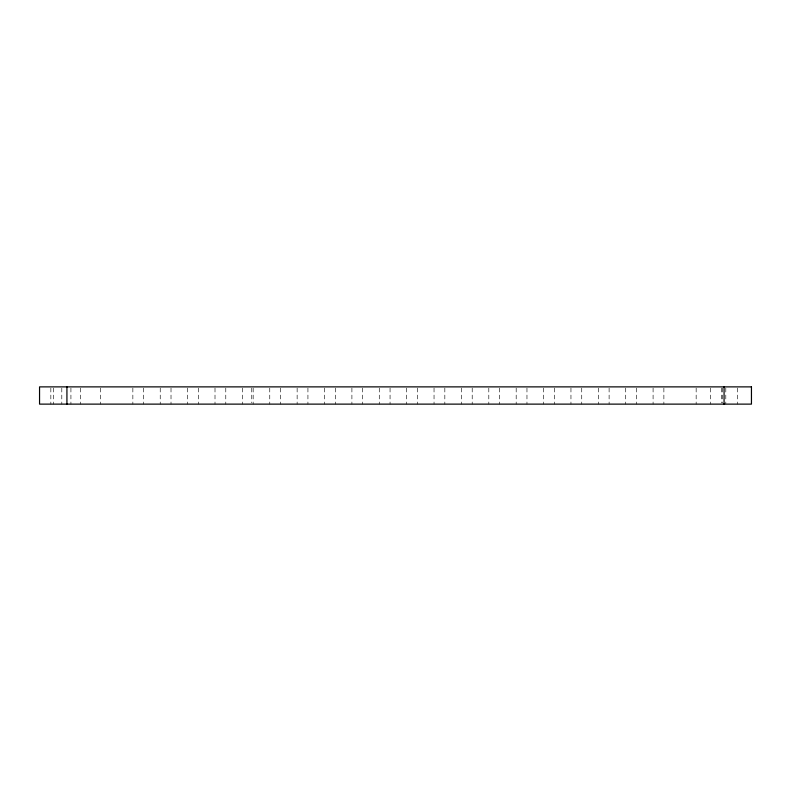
<?xml version="1.0" encoding="UTF-8"?>
<svg xmlns="http://www.w3.org/2000/svg" width="791" height="791" viewBox="0 0 791 791"><rect width="100%" height="100%" fill="white"/><g stroke="black" fill="none" stroke-linecap="round" stroke-linejoin="round"><path stroke-width="0.59" stroke-dasharray="3.96 2.97" d="M737.538 388.104L737.538 404.122M725.802 388.104L725.802 404.122M722.697 388.104L722.697 402.896M721.333 388.104L721.333 402.896M710.595 388.104L710.595 404.122M696.159 388.104L696.159 404.122M663.876 388.104L663.876 404.122M653.089 388.104L653.089 404.122M636.488 388.104L636.488 404.122M625.711 388.104L625.711 404.122M609.11 388.104L609.11 404.122M598.332 388.104L598.332 404.122M581.731 388.104L581.731 404.122M570.954 388.104L570.954 404.122M554.353 388.104L554.353 404.122M543.565 388.104L543.565 404.122M526.964 388.104L526.964 404.122M516.187 388.104L516.187 404.122M499.586 388.104L499.586 404.122M488.808 388.104L488.808 404.122M472.207 388.104L472.207 404.122M461.43 388.104L461.43 404.122M444.829 388.104L444.829 404.122M434.041 388.104L434.041 404.122M417.44 388.104L417.44 404.122M406.663 388.104L406.663 404.122M390.062 388.104L390.062 404.122M379.285 388.104L379.285 404.122M362.683 388.104L362.683 404.122M351.906 388.104L351.906 404.122M335.305 388.104L335.305 404.122M324.528 388.104L324.528 404.122M307.926 388.104L307.926 404.122M297.139 388.104L297.139 404.122M280.538 388.104L280.538 404.122M269.761 388.104L269.761 404.122M253.16 388.104L253.16 404.122M251.756 388.104L251.756 402.896M242.382 388.104L242.382 404.122M225.781 388.104L225.781 404.122M215.004 388.104L215.004 404.122M198.403 388.104L198.403 404.122M187.615 388.104L187.615 404.122M171.014 388.104L171.014 404.122M160.237 388.104L160.237 404.122M143.636 388.104L143.636 404.122M132.858 388.104L132.858 404.122M100.576 388.104L100.576 404.122M80.405 388.104L80.405 404.122M70.923 388.104L70.923 404.122M61.797 388.104L61.797 404.122M53.452 388.104L53.452 404.122M50.842 388.104L50.842 404.122"/><path stroke-width="1.19" d="M724.072 386.878L724.072 404.122M66.928 386.878L66.928 404.122M751.45 386.878L39.55 386.878L39.55 404.122L751.45 404.122L751.45 386.878"/></g></svg>
